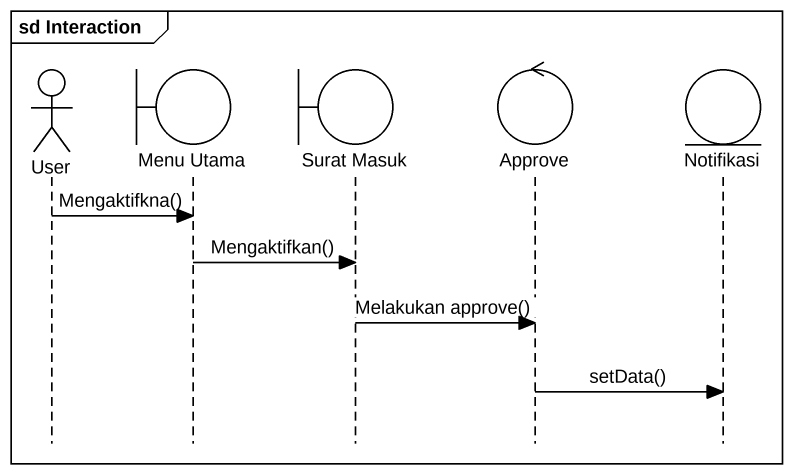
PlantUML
@startuml
mainframe sd Interaction
hide footbox
actor User
boundary "Menu Utama" as Menu_Utama
boundary "Surat Masuk" as Surat_Masuk
control Approve
entity Notifikasi

User -> Menu_Utama : Mengaktifkna()
Menu_Utama -> Surat_Masuk : Mengaktifkan()
Surat_Masuk -> Approve : Melakukan approve()
Approve -> Notifikasi : setData()
@enduml
